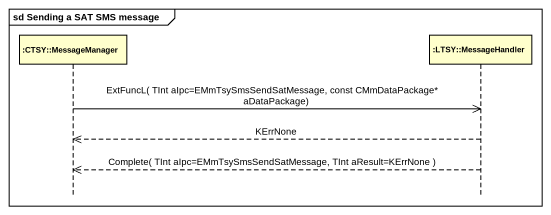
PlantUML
@startuml
mainframe sd Sending a SAT SMS message
hide footbox
participant ":CTSY::MessageManager" as CTSY_MessageManager
participant ":LTSY::MessageHandler" as LTSY_MessageHandler

CTSY_MessageManager ->> LTSY_MessageHandler : ExtFuncL( TInt aIpc=EMmTsySmsSendSatMessage, const CMmDataPackage* aDataPackage)
LTSY_MessageHandler -->> CTSY_MessageManager : KErrNone
LTSY_MessageHandler -->> CTSY_MessageManager : Complete( TInt aIpc=EMmTsySmsSendSatMessage, TInt aResult=KErrNone )
@enduml
